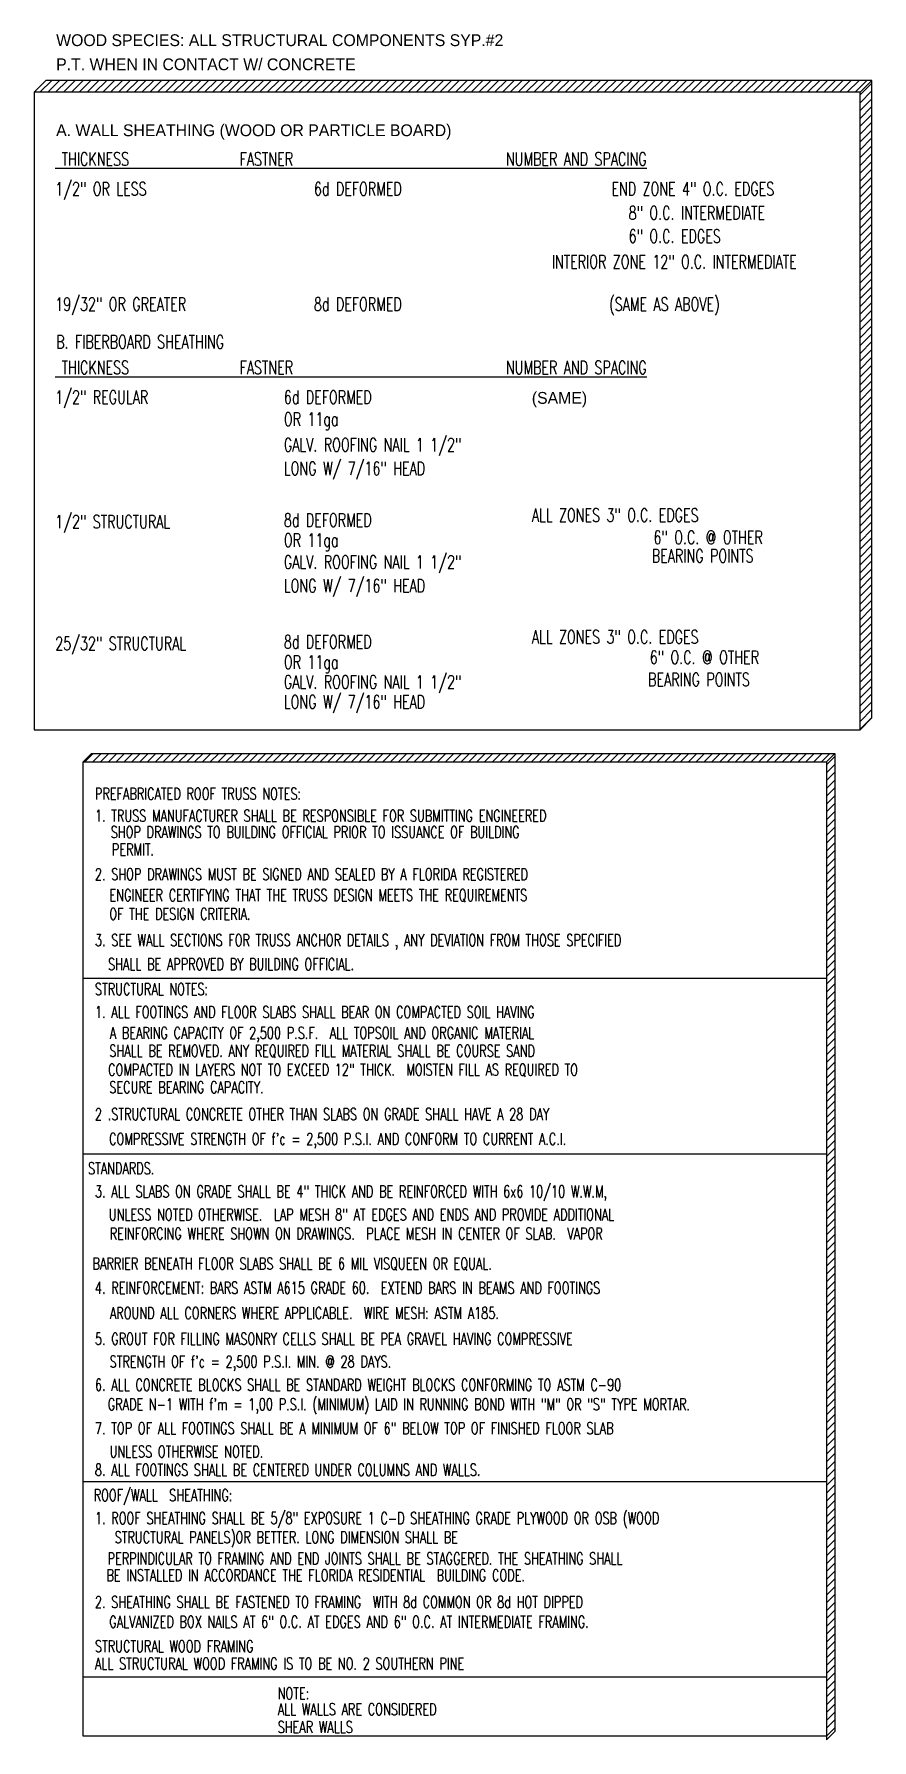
# Model space of a CAD drawing. Header units: inches. Extents: x -25328 to 8149, y -5530 to 4336.
# Drawn here: x 4537 to 4820, y -2687 to -2110 of the extents above; entities that cross this region are included whole.
import ezdxf

# ---------------------------------------------------------------- set-up
doc = ezdxf.new("R2010")
doc.units = ezdxf.units.IN
doc.header["$LTSCALE"] = 16
doc.header["$MEASUREMENT"] = 0
for name, color, linetype in [('DIMS', 5, 'CONTINUOUS'), ('HATCH', 8, 'CONTINUOUS'), ('TEXT', 11, 'CONTINUOUS')]:
    doc.layers.add(name, color=color, linetype=linetype)
doc.styles.add('ARCHM', font='ARCHM.SHX')
doc.styles.add('PAYTAS RM', font='romans.shx', dxfattribs={"width": 0.7, "height": 4.5})
doc.styles.add('PAYTS NOTES', font='romans.shx', dxfattribs={"width": 0.7, "height": 4.5})

msp = doc.modelspace()

# ---------------------------------------------------------------- hatches: boundary and pattern name
at = {"layer": 'DIMS'}
h = msp.add_hatch(dxfattribs=at)
h.set_pattern_fill('ANSI31', color=8, scale=15, style=0)
h.set_pattern_definition([(45, (15939.5364, -1330.2425), (-1.3258252, 1.3258252), [])])
h.paths.add_polyline_path([(4807.60114186, -2353.0980256), (4556.08307149, -2353.0980256), (4553.25464437, -2355.92645272), (4804.77271473, -2355.92645272)])
h = msp.add_hatch(dxfattribs=at)
h.set_pattern_fill('ANSI31', color=8, scale=15, style=0)
h.set_pattern_definition([(45, (7850.8707, -3036.5012), (-1.3258252, 1.3258252), [])])
h.paths.add_polyline_path([(4807.60114186, -2353.0980256), (4804.77271473, -2355.92645272), (4804.77271473, -2687.12762898), (4807.60114186, -2684.29920186)])
at = {"layer": 'HATCH', "linetype": 'Continuous'}
h = msp.add_hatch(dxfattribs=at)
h.set_pattern_fill('ANSI31', color=256, scale=15, style=0)
h.set_pattern_definition([(45, (11699.3088, -2080.2711), (-1.3258252, 1.3258252), [])])
h.paths.add_polyline_path([(4820.11605309, -2125.20748462), (4540.66718974, -2125.20748462), (4536.66718974, -2129.20748462), (4816.11605309, -2129.20748462)])
h.paths.add_polyline_path([(4820.11605309, -2125.20748462), (4816.11605309, -2129.20748462), (4816.11605309, -2345.06863152), (4820.11605309, -2341.06863152)])

# ---------------------------------------------------------------- linework, layer by layer
at = {"layer": 'DIMS', "linetype": 'Continuous'}
for p, q in [((4536.66718974, -2129.20748462), (4540.66718974, -2125.20748462)), ((4820.11605309, -2125.20748462), (4540.66718974, -2125.20748462)), ((4816.11605309, -2129.20748462), (4820.11605309, -2125.20748462)), ((4820.11605309, -2341.06863152), (4820.11605309, -2125.20748462)), ((4816.11605309, -2129.20748462), (4536.66718974, -2129.20748462)), ((4536.66718974, -2129.20748462), (4536.66718974, -2345.06863152)), ((4816.11605309, -2345.06863152), (4816.11605309, -2129.20748462)), ((4816.11605309, -2345.06863152), (4820.11605309, -2341.06863152)), ((4536.66718974, -2345.06863152), (4816.11605309, -2345.06863152))]:
    msp.add_line(p, q, dxfattribs=at)
at = {"layer": 'DIMS'}
for p, q in [((4553.25464437, -2355.92645272), (4556.08307149, -2353.0980256)), ((4553.25464437, -2355.92645272), (4804.77271473, -2355.92645272)), ((4553.25464437, -2685.91623284), (4553.25464437, -2355.92645272)), ((4556.08307149, -2353.0980256), (4807.60114186, -2353.0980256)), ((4804.77271473, -2355.92645272), (4807.60114186, -2353.0980256)), ((4804.77271473, -2355.92645272), (4804.77271473, -2687.12762898)), ((4807.60114186, -2353.0980256), (4807.60114186, -2684.29920186)), ((4804.77271473, -2429.27604608), (4553.25464437, -2429.27604608)), ((4804.77271473, -2488.78140406), (4553.25464437, -2488.78140406)), ((4804.77271473, -2599.71785345), (4553.25464437, -2599.71785345)), ((4804.77271473, -2665.9373043), (4553.25464437, -2665.9373043)), ((4804.77271473, -2665.9373043), (4553.25464437, -2665.9373043)), ((4804.77271473, -2687.12762898), (4807.60114186, -2684.29920186)), ((4804.77271473, -2685.91623284), (4553.25464437, -2685.91623284))]:
    msp.add_line(p, q, dxfattribs=at)

# ---------------------------------------------------------------- texts
at = {"layer": 'TEXT', "style": 'ARCHM'}
for s, p in [('WOOD SPECIES: ALL STRUCTURAL COMPONENTS SYP.#2', (4544.12314826, -2113.61243563)), ('P.T. WHEN IN CONTACT W/ CONCRETE', (4544.12314826, -2121.78020094)), ('A. WALL SHEATHING (WOOD OR PARTICLE BOARD)', (4544.12314826, -2144.10543238)), ('(SAME)', (4705.05546881, -2234.7301774))]:
    msp.add_text(s, height=4, dxfattribs=at).set_placement(p)
at = {"layer": 'TEXT', "width": 0.7}
for s, height, style, p in [('%%U THICKNESS               FASTNER                              NUMBER AND SPACING', 4.5, 'PAYTS NOTES', (4543.81448607, -2154.09287894)), ('1/2" OR LESS', 4.5, 'PAYTS NOTES', (4543.81448607, -2164.210019)), ('6d DEFORMED', 4.5, 'PAYTS NOTES', (4631.33887704, -2164.210019)), ('END ZONE 4" O.C. EDGES', 4.5, 'PAYTS NOTES', (4731.99161894, -2164.210019)), ('8" O.C. INTERMEDIATE', 4.5, 'PAYTS NOTES', (4737.81627459, -2172.36399009)), ('6" O.C. EDGES', 4.5, 'PAYTS NOTES', (4737.81627459, -2180.23536575)), ('INTERIOR ZONE 12" O.C. INTERMEDIATE', 4.5, 'PAYTS NOTES', (4711.80416673, -2188.87692262)), ('19/32" OR GREATER', 4.5, 'PAYTS NOTES', (4543.81448607, -2203.23454246)), ('8d DEFORMED', 4.5, 'PAYTS NOTES', (4631.33887704, -2203.23454246)), ('(SAME AS ABOVE)', 4.5, 'PAYTS NOTES', (4731.20705696, -2203.23454246)), ('B. FIBERBOARD SHEATHING', 4.5, 'PAYTS NOTES', (4544.12314826, -2216.02087532)), ('%%U THICKNESS               FASTNER                              NUMBER AND SPACING', 4.5, 'PAYTS NOTES', (4543.81448607, -2224.68305099)), ('1/2" REGULAR', 4.5, 'PAYTS NOTES', (4543.81448607, -2234.7301774)), ('6d DEFORMED', 4.5, 'PAYTS NOTES', (4621.1554618, -2234.7301774)), ('OR 11ga', 4.5, 'PAYTS NOTES', (4621.1554618, -2242.18651142)), ('GALV. ROOFING NAIL 1 1/2"', 4.5, 'PAYTS NOTES', (4621.1554618, -2250.82806829)), ('LONG W/ 7/16" HEAD', 4.5, 'PAYTS NOTES', (4621.1554618, -2258.84201209)), ('1/2" STRUCTURAL', 4.5, 'PAYTS NOTES', (4543.81448607, -2276.8927973)), ('8d DEFORMED', 4.5, 'PAYTS NOTES', (4621.1554618, -2276.33519788)), ('ALL ZONES 3" O.C. EDGES', 4.5, 'PAYTS NOTES', (4705.05546881, -2274.66239963)), ('OR 11ga', 4.5, 'PAYTS NOTES', (4621.1554618, -2283.16391883)), ('6" O.C. @ OTHER', 4.5, 'PAYTS NOTES', (4746.20342435, -2282.18874729)), ('GALV. ROOFING NAIL 1 1/2"', 4.5, 'PAYTS NOTES', (4621.1554618, -2290.55024957)), ('BEARING POINTS', 4.5, 'PAYTS NOTES', (4745.64535408, -2288.45986882)), ('LONG W/ 7/16" HEAD', 4.5, 'PAYTS NOTES', (4621.1554618, -2298.56419338)), ('25/32" STRUCTURAL', 4.5, 'PAYTS NOTES', (4543.81448607, -2318.1502593)), ('8d DEFORMED', 4.5, 'PAYTS NOTES', (4621.1554618, -2317.59265988)), ('ALL ZONES 3" O.C. EDGES', 4.5, 'PAYTS NOTES', (4705.05546881, -2315.91986163)), ('OR 11ga', 4.5, 'PAYTS NOTES', (4621.1554618, -2324.42137046)), ('6" O.C. @ OTHER', 4.5, 'PAYTS NOTES', (4744.94716648, -2322.81859622)), ('GALV. ROOFING NAIL 1 1/2"', 4.5, 'PAYTS NOTES', (4621.1554618, -2331.18007777)), ('BEARING POINTS', 4.5, 'PAYTS NOTES', (4744.38909621, -2330.34495425)), ('LONG W/ 7/16" HEAD', 4.5, 'PAYTS NOTES', (4621.1554618, -2337.93878507)), ('PREFABRICATED ROOF TRUSS NOTES:', 4, 'PAYTAS RM', (4557.23791693, -2368.76464712)), ('1. TRUSS MANUFACTURER SHALL BE RESPONSIBLE FOR SUBMITTING ENGINEERED', 4, 'PAYTAS RM', (4557.23791693, -2376.20820655)), ('  SHOP DRAWINGS TO BUILDING OFFICIAL PRIOR TO ISSUANCE OF BUILDING ', 4, 'PAYTAS RM', (4558.73643802, -2381.73624813)), ('  PERMIT.', 4, 'PAYTAS RM', (4559.12672621, -2387.6481725)), ('2. SHOP DRAWINGS MUST BE SIGNED AND SEALED BY A FLORIDA REGISTERED', 4, 'PAYTAS RM', (4557.23791693, -2396.03569432)), ('  ENGINEER CERTIFYING THAT THE TRUSS DESIGN MEETS THE REQUIREMENTS ', 4, 'PAYTAS RM', (4558.31645223, -2403.0808602)), ('  OF THE DESIGN CRITERIA.', 4, 'PAYTAS RM', (4558.25119101, -2409.4768315)), ('3. SEE WALL SECTIONS FOR TRUSS ANCHOR DETAILS , ANY DEVIATION FROM THOSE SPECIFIED ', 4, 'PAYTAS RM', (4557.23791693, -2418.35812187)), ('   SHALL BE APPROVED BY BUILDING OFFICIAL.', 4, 'PAYTAS RM', (4555.39651549, -2426.47404744)), ('STRUCTURAL NOTES:', 4, 'PAYTAS RM', (4557.23791693, -2434.93588804)), ('1. ALL FOOTINGS AND FLOOR SLABS SHALL BEAR ON COMPACTED SOIL HAVING', 4, 'PAYTAS RM', (4557.23791693, -2442.6711377)), ('   A BEARING CAPACITY OF 2,500 P.S.F.  ALL TOPSOIL AND ORGANIC MATERIAL', 4, 'PAYTAS RM', (4555.99046644, -2449.75726141)), ('   SHALL BE REMOVED. ANY REQUIRED FILL MATERIAL SHALL BE COURSE SAND', 4, 'PAYTAS RM', (4555.8387006, -2455.83718783)), ('   COMPACTED IN LAYERS NOT TO EXCEED 12" THICK.  MOISTEN FILL AS REQUIRED TO ', 4, 'PAYTAS RM', (4555.43892614, -2462.20139848)), ('   SECURE BEARING CAPACITY.', 4, 'PAYTAS RM', (4555.83870441, -2468.16608457)), ('2 .STRUCTURAL CONCRETE OTHER THAN SLABS ON GRADE SHALL HAVE A 28 DAY ', 4, 'PAYTAS RM', (4557.23791693, -2477.26160969)), ("   COMPRESSIVE STRENGTH OF f'c = 2,500 P.S.I. AND CONFORM TO CURRENT A.C.I. ", 4, 'PAYTAS RM', (4555.76080683, -2485.64688681)), ('   STANDARDS.', 4, 'PAYTAS RM', (4548.62143688, -2495.59739888)), ('3. ALL SLABS ON GRADE SHALL BE 4" THICK AND BE REINFORCED WITH 6x6 10/10 W.W.M,', 4, 'PAYTAS RM', (4557.23791693, -2503.44000253)), ('   UNLESS NOTED OTHERWISE.  LAP MESH 8" AT EDGES AND ENDS AND PROVIDE ADDITIONAL', 4, 'PAYTAS RM', (4555.67982061, -2511.26735643)), ('   REINFORCING WHERE SHOWN ON DRAWINGS.  PLACE MESH IN CENTER OF SLAB.  VAPOR ', 4, 'PAYTAS RM', (4555.9914414, -2517.70531956)), ('   BARRIER BENEATH FLOOR SLABS SHALL BE 6 MIL VISQUEEN OR EQUAL.', 4, 'PAYTAS RM', (4550.16153457, -2527.84868598)), ('4. REINFORCEMENT: BARS ASTM A615 GRADE 60.  EXTEND BARS IN BEAMS AND FOOTINGS', 4, 'PAYTAS RM', (4557.23791693, -2536.07359344)), ('   AROUND ALL CORNERS WHERE APPLICABLE.  WIRE MESH: ASTM A185.', 4, 'PAYTAS RM', (4556.03840312, -2544.60653879)), ('5. GROUT FOR FILLING MASONRY CELLS SHALL BE PEA GRAVEL HAVING COMPRESSIVE ', 4, 'PAYTAS RM', (4557.23791693, -2553.34960337)), ("   STRENGTH OF f'c = 2,500 P.S.I. MIN. @ 28 DAYS.", 4, 'PAYTAS RM', (4555.94645625, -2561.05116871)), ('6. ALL CONCRETE BLOCKS SHALL BE STANDARD WEIGHT BLOCKS CONFORMING TO ASTM C-90', 4, 'PAYTAS RM', (4557.23791693, -2568.89040062)), ('   GRADE N-1 WITH f\'m = 1,00 P.S.I. (MINIMUM) LAID IN RUNNING BOND WITH "M" OR "S" TYPE MORTAR.', 4, 'PAYTAS RM', (4555.30072591, -2575.50015238)), ('7. TOP OF ALL FOOTINGS SHALL BE A MINIMUM OF 6" BELOW TOP OF FINISHED FLOOR SLAB', 4, 'PAYTAS RM', (4557.23791693, -2583.61566861)), ('   UNLESS OTHERWISE NOTED.', 4, 'PAYTAS RM', (4555.94645625, -2591.51607698)), ('8. ALL FOOTINGS SHALL BE CENTERED UNDER COLUMNS AND WALLS.', 4, 'PAYTAS RM', (4557.23791693, -2597.69560593)), ('ROOF/WALL  SHEATHING:', 4, 'PAYTAS RM', (4556.80743131, -2606.27595846)), ('1. ROOF SHEATHING SHALL BE 5/8" EXPOSURE 1 C-D SHEATHING GRADE PLYWOOD OR OSB (WOOD ', 4, 'PAYTAS RM', (4557.23791693, -2614.05272672)), ('    STRUCTURAL PANELS)OR BETTER. LONG DIMENSION SHALL BE', 4, 'PAYTAS RM', (4555.56311516, -2620.53779727)), ('   PERPINDICULAR TO FRAMING AND END JOINTS SHALL BE STAGGERED. THE SHEATHING SHALL', 4, 'PAYTAS RM', (4555.26226079, -2627.73252192)), ('   BE INSTALLED IN ACCORDANCE THE FLORIDA RESIDENTIAL  BUILDING CODE.', 4, 'PAYTAS RM', (4554.86713261, -2633.40145985)), ('2. SHEATHING SHALL BE FASTENED TO FRAMING  WITH 8d COMMON OR 8d HOT DIPPED', 4, 'PAYTAS RM', (4557.23791693, -2642.44783084)), ('   GALVANIZED BOX NAILS AT 6" O.C. AT EDGES AND 6" O.C. AT INTERMEDIATE FRAMING.', 4, 'PAYTAS RM', (4555.81985269, -2649.15878464)), ('STRUCTURAL WOOD FRAMING', 4, 'PAYTAS RM', (4557.23791693, -2657.4212055)), ('ALL STRUCTURAL WOOD FRAMING IS TO BE NO. 2 SOUTHERN PINE', 4, 'PAYTAS RM', (4557.23791693, -2663.29774117)), ('NOTE:', 4, 'PAYTAS RM', (4619.05994793, -2673.38350725)), ('ALL WALLS ARE CONSIDERED', 4, 'PAYTAS RM', (4619.05994793, -2678.76699477)), ('SHEAR WALLS', 4, 'PAYTAS RM', (4619.05994793, -2684.77553044))]:
    msp.add_text(s, height=height, dxfattribs=dict(at, style=style)).set_placement(p)

doc.saveas('drawing.dxf')
